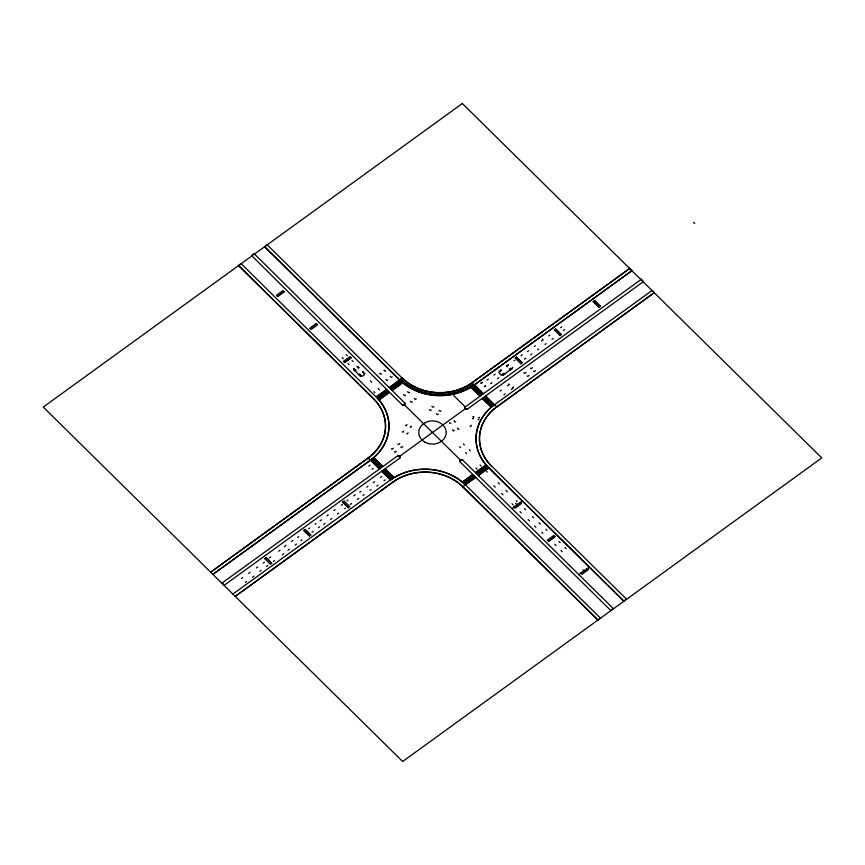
<?xml version="1.0" encoding="UTF-8"?>
<svg xmlns="http://www.w3.org/2000/svg" width="865" height="865" viewBox="0 0 865 865"><rect width="100%" height="100%" fill="white"/><g stroke="black" fill="none" stroke-linecap="round" stroke-linejoin="round"><path stroke-width="1.3" d="M224.067 584.664L224.067 585.389L399.781 458.115L400.095 456.223L397.543 455.909L221.84 583.194L221.84 582.459L223.321 583.929M232.999 594.017L390.483 479.934A53.154 44.926 0.1 0 1 465.435 484.832L600.494 618.194L597.888 620.086L462.829 486.898A49.727 42.028 0.1 0 0 392.721 482.324L235.226 596.396L392.721 482.14A49.727 42.028 0.1 0 1 462.829 486.714L597.888 619.902M238.481 265.479L373.539 398.841A49.727 42.028 0.1 0 1 368.166 458.104L210.671 572.187L368.166 457.92A49.727 42.028 0.1 0 0 373.539 398.657L238.481 265.479L241.086 263.587L376.134 396.959A53.154 44.926 0.1 0 1 370.393 460.31L212.909 574.382L370.393 460.126A53.154 44.926 0.1 0 0 376.145 396.776L386.547 389.412M629.774 268.42L472.279 382.676A49.727 42.028 0.1 0 1 402.171 378.102L267.112 244.73L264.517 246.622L399.565 379.984A53.154 44.926 0.1 0 0 474.517 384.882L632.001 270.615L629.774 268.42L472.279 382.492A49.727 42.028 0.1 0 1 402.171 377.918L399.565 379.984M264.787 558.671L266.096 557.72L264.787 558.671L270.367 564.261L271.675 563.223L266.096 557.72L271.675 563.223M277.633 296.479L284.142 291.678L277.633 296.479L276.519 295.289L283.028 290.575L284.142 291.764M310.719 534.948L309.411 535.976L303.831 530.472L305.14 529.445L310.719 535.035L305.14 529.445M309.411 535.976L303.831 530.386M310.005 328.311L316.514 323.596L310.005 328.311L311.119 329.5L317.628 324.786L316.514 323.596M342.886 502.187L344.183 501.159L349.763 506.749L348.465 507.69L342.886 502.187L344.183 501.159M344.605 362.522L343.492 361.332L350.001 356.618L351.114 357.807L344.605 362.522L351.114 357.721M348.465 507.69L342.886 502.1M353.644 369.052L353.915 368.631C352.92 369.517 355.147 372.166 355.601 370.317M357.429 366.663L358.294 368.22L359.278 367.647M359.213 374.707L360.067 376.253L361.051 375.691M362.889 372.047L363.743 373.594L364.727 373.031M370.393 460.31L368.166 457.92L379.324 469.111M465.435 484.832L465.435 485.016A53.154 44.926 0.1 0 0 390.483 480.118L390.483 479.934M400.873 378.859L400.873 379.043A51.435 43.477 0.1 0 0 473.404 383.779M402.171 377.918L389.153 387.531M462.829 486.714L475.847 477.469M632.001 270.615L474.517 384.698L483.449 393.683M475.631 385.801L474.636 386.612M488.866 467.857L623.914 601.229L488.866 467.857A53.154 44.926 0.1 0 1 494.607 404.506L494.607 404.69A53.154 44.926 0.1 0 0 488.866 468.041L478.453 475.588M496.834 406.712A49.727 42.028 0.1 0 0 491.461 465.976L491.461 466.159A49.727 42.028 0.1 0 1 496.834 406.896L654.329 292.63L652.091 290.435L494.607 404.69M498.975 370.901L499.851 371.961L501.235 370.393M500.716 369.614L501.473 370.361M502.187 374.275L504.057 373.334L504.814 374.08L510.015 369.798M502.424 374.296L503.289 375.356L504.684 373.788M502.781 374.859L501.365 375.291L498.77 372.729M507.928 364.533L508.598 365.203M508.361 365.235L506.977 366.792L506.317 365.322M509.312 369.106L511.193 368.166L511.864 368.836L512.826 367.268M509.55 369.128L510.426 370.188L511.81 368.631M513.886 507.193L520.395 502.381L521.509 503.484L514.999 508.296L513.886 507.095M515.237 358.153L516.535 357.213L515.237 358.153L520.817 363.754L522.114 362.813L516.535 357.213M520.817 363.754L522.114 362.716L516.535 357.31M548.486 541.317L554.995 536.505L553.881 535.403L547.372 540.117L548.486 541.317L554.995 536.603M554.281 329.965L555.59 328.927L561.169 334.528L559.86 335.469L554.281 329.868L555.59 328.927L561.169 334.528M559.86 335.469L561.169 334.431M593.325 301.68L594.633 300.642L600.213 306.242L598.904 307.183L593.325 301.68L594.633 300.642M598.904 307.183L593.325 301.593M654.329 292.63L496.834 406.896L485.676 395.889M357.667 366.436L357.072 366.868L357.915 366.317M513.518 386.85L512.945 388.309L512.296 387.661M362.543 371.993L363.322 371.431M471.241 425.202L470.852 426.51L470.041 426.337M473.544 417.363L473.166 418.671L472.355 418.498M361.451 375.691L359.71 374.34L358.932 374.902L355.201 370.869M403.587 431.062L402.971 432.24L402.366 432.013M406.961 424.564L406.345 425.742L405.609 425.353M408.031 432.716L407.426 433.895L406.81 433.668M411.405 426.218L410.789 427.397L410.172 427.169M478.961 419.611L478.031 419.698M286.001 545.253L284.39 546.734M393.294 448.221L392.126 449.292L391.348 448.838M399.771 443.529L398.592 444.599L397.814 444.156M396.343 451.216L395.164 452.287L394.364 451.811M402.809 446.535L401.641 447.605L400.83 447.118M525.996 372.35L524.828 373.421L523.909 372.729M532.472 367.668L531.294 368.739L530.483 368.263M529.012 375.324L527.834 376.394L527.066 375.951M535.478 370.642L534.311 371.712L533.532 371.258M313.162 531.413L312.135 532.159M319.434 526.871L318.407 527.618M431.321 409.988L430.554 410.54L429.278 409.578M433.938 406.755L433.192 407.274L431.916 406.323M438.36 414.065L437.582 414.616L436.306 413.654M440.966 410.832L440.231 411.351L438.955 410.388M481.946 382.308L481.156 382.881M482.367 382.611L480.875 383.249M485.351 385.833L484.562 386.406M485.773 386.136L484.281 386.774M242.697 577.647L241.389 578.588M250.007 572.349L248.698 573.3M257.748 567.029L256.505 567.927M246.59 581.485L245.282 582.426M264.398 562.207L263.155 563.115M253.899 576.187L252.591 577.139M270.723 556.963L269.307 557.99M261.144 570.381L259.9 571.278M280.087 550.183L278.671 551.21M267.793 565.559L266.55 566.467M274.378 560.563L273.416 561.45M292.911 540.56L291.537 541.555M298.706 536.635L297.571 537.457M283.742 553.784L282.325 554.811M289.343 549.286L287.98 550.27M296.5 544.107L295.127 545.091M301.95 539.825L300.815 540.657M321.423 519.822L320.082 520.795M370.015 465.175L368.825 466.04M328.257 514.87L326.916 515.843M335.144 509.658L333.912 510.545M373.28 468.397L372.091 469.252M325.024 523.368L323.683 524.341M342.443 504.371L341.21 505.257M347.957 500.024L347.027 500.878M331.857 518.416L330.517 519.389M338.593 513.064L337.372 513.961M355.115 494.845L353.753 495.829M360.943 491.374L359.808 492.196M351.558 503.56L350.184 504.555M367.895 486.325L366.76 487.157M358.705 498.381L357.342 499.375M374.491 481.783L373.258 482.67M364.187 494.564L363.051 495.396M381.789 476.496L380.557 477.383M371.139 489.525L370.004 490.347M377.94 485.189L376.707 486.076M385.239 479.902L384.017 480.789M488.336 379.14L486.995 380.113M495.169 374.188L493.829 375.161M491.936 382.687L490.596 383.66M498.77 377.735L497.429 378.708M522.265 354.769L521.022 355.677M528.569 350.757L527.445 351.568M535.392 345.816L534.278 346.627M525.812 358.261L524.568 359.159M542.658 340.226L541.49 341.07M531.834 353.969L530.71 354.78M549.783 335.058L548.615 335.912M501.397 390.18L500.186 391.056M538.657 349.028L537.533 349.838M508.652 384.914L507.441 385.79M546.096 343.621L544.928 344.465M561.742 326.808L560.628 327.608M553.232 338.453L552.054 339.307M505.203 393.932L503.992 394.808M512.458 388.677L511.258 389.553M564.596 329.63L563.483 330.43M309.724 528.018L308.697 528.764M315.995 523.476L314.968 524.222M392.18 376.805L391.348 377.464L390.212 376.34M402.182 404.82L404.593 404.982L405.025 403.252L254.105 253.607L251.499 255.499L402.182 404.82L404.593 404.982L404.777 402.939M399.781 458.115L399.965 456.071L397.543 455.909M613.501 608.765L462.818 460.18L461.423 459.672L460.104 460.299L460.223 462.061L610.895 610.658L612.636 608.668M462.818 460.18L460.407 460.018L460.223 462.061M353.677 369.333L354.272 368.89L355.98 370.307M358.964 374.577L359.743 374.015M381.422 373.918L380.838 374.34L379.703 373.215M385.66 370.847L385.076 371.28L383.93 370.144M387.704 380.103L387.12 380.535L385.974 379.411M405.534 395.197L404.798 395.738L403.62 394.581M409.502 392.321L408.767 392.861L407.588 391.704M412.259 401.825L411.513 402.366L410.345 401.209M416.227 398.949L415.481 399.489L414.313 398.332M475.588 386.687L472.463 388.947L472.02 388.515L475.144 386.244L477.372 388.45L474.247 390.71L473.804 390.266L476.929 388.007M476.031 387.131L472.906 389.391L473.36 389.834L476.485 387.563M514.783 360.359L513.929 360.813M598.904 307.097L600.213 306.145M399.965 456.071L465.035 408.929L467.457 409.091L643.16 281.806L643.16 281.082L640.933 278.876L640.933 279.611L464.927 407.166L465.197 409.069L467.457 409.091M303.831 530.472L305.14 529.531M388.071 476.993L391.196 474.734L390.753 474.29L387.628 476.55L389.856 478.756L392.98 476.485L392.537 476.053L389.412 478.313M345.503 508.22L344.67 508.674M388.515 477.437L391.64 475.166L392.094 475.609L388.969 477.869M511.929 508.609L522.341 501.062M578.901 574.652L589.314 567.105M623.914 601.045L626.52 599.153L491.461 465.976M389.369 479.015L390.364 478.388M540.42 524.049L538.96 522.925M450.935 423.201L449.93 423.526L449.519 422.78M455.736 421.655L454.741 421.979L454.125 420.628M454.276 430.597L453.271 430.921L452.665 429.57M459.077 429.04L458.072 429.364L457.466 428.024M472.841 416.627L473.815 416.833M478.442 417.806L479.415 418.011L479.394 417.298M360.813 376.567L363.495 375.648L364.933 373.583M347.276 355.764L346.205 354.704M353.115 361.527L352.044 360.467M343.254 358.672L342.183 357.623M349.092 364.435L348.022 363.387M371.723 382.135L370.404 380.849M379.508 389.823L378.2 388.526M464.375 444.902L463.402 443.94M470.344 450.795L469.371 449.832M460.591 447.648L459.618 446.686M466.559 453.53L465.586 452.568M481.145 466.04L480.075 464.981M487.233 472.041L486.498 471.479M477.026 469.025L475.955 467.976M499.494 484.043L498.186 482.757M507.29 491.731L505.982 490.444M495.213 487.146L493.904 485.849M503.008 494.823L501.7 493.537M525.531 509.799L524.32 508.609M513.237 504.976L512.026 503.776M533.694 517.735L532.451 516.513M521.271 512.891L520.06 511.691M529.445 520.806L528.201 519.584M546.994 530.299L545.923 529.239M535.943 527.228L534.711 526.007M542.863 533.283L541.804 532.235M560.142 542.636L558.898 541.414M566.283 548.691L565.04 547.469M556.065 545.588L554.822 544.366M562.207 551.643L560.963 550.421M693.546 222.402L694.66 223.505M594.633 300.739L600.213 306.242M542.355 339.145L543.112 339.891M508.544 383.963L509.193 384.601M453.725 395.543L465.219 406.885L465.035 408.929M264.517 246.622L399.565 379.8A53.154 44.926 0.1 0 0 474.517 384.698M486.725 468.949L484.043 466.311L484.562 465.932L487.244 468.571L484.638 470.452L481.967 467.814L482.486 467.435L485.168 470.084M486.206 469.327L483.524 466.689L483.005 467.057L485.687 469.706M517.119 501.689L516.286 500.684M515.583 503.3L517.14 504.836M582.999 569.786L584.113 570.878M404.593 404.982L460.407 460.018M379.832 394.916L382.514 397.565L383.033 397.186L380.362 394.548L377.756 396.43L380.438 399.068L380.957 398.689L378.275 396.051M379.313 395.294L381.995 397.943L381.476 398.311L378.794 395.673M374.815 392.71L373.929 391.629M381.552 471.317L390.483 480.118M486.811 468.149L487.557 468.981M377.443 396.019L378.189 396.851M580.858 573.138L581.972 574.338L588.481 569.527L587.367 568.424L580.858 573.138M462.343 103.497L43.25 407.08L402.657 761.503L821.75 457.92L462.343 103.497M377.237 396.808L376.718 397.186L379.389 399.825L379.908 399.446L377.237 396.808M381.4 393.791L380.881 394.17L383.552 396.808L384.082 396.43L381.4 393.791M382.438 393.034L381.919 393.413L384.601 396.051L385.12 395.673L382.438 393.034M383.476 392.278L382.957 392.656L385.639 395.294L386.158 394.927L383.476 392.278M384.525 391.531L384.006 391.899L386.677 394.548L387.206 394.17L384.525 391.531M385.563 390.775L385.044 391.153L387.725 393.791L388.244 393.413L385.563 390.775M386.601 390.018L386.082 390.396L388.763 393.034L389.282 392.656L386.601 390.018M390.385 387.282L389.866 387.661L392.537 390.299L393.067 389.92L390.385 387.282M391.423 386.525L390.904 386.904L393.586 389.542L394.105 389.164L391.423 386.525M392.461 385.768L391.942 386.147L394.624 388.796L395.143 388.417L392.461 385.768M393.51 385.022L392.991 385.39L395.662 388.039L396.192 387.661L393.51 385.022M394.548 384.265L394.029 384.644L396.711 387.282L397.23 386.904L394.548 384.265M395.586 383.509L395.067 383.887L397.749 386.525L398.268 386.147L395.586 383.509M396.635 382.752L396.116 383.13L398.787 385.779L399.306 385.401L396.635 382.752M397.673 382.006L397.154 382.373L399.835 385.022L400.354 384.644L397.673 382.006M398.711 381.249L398.192 381.627L400.873 384.265L401.392 383.887L398.711 381.249M399.76 380.492L399.23 380.87L401.911 383.509L402.43 383.13L399.76 380.492M374.113 457.888L370.988 460.148L371.442 460.591L374.556 458.32L374.113 457.888M474.247 385.368L471.122 387.628L471.576 388.071L474.701 385.812L474.247 385.368M375.01 458.764L371.885 461.023L372.328 461.467L375.453 459.207L375.01 458.764M375.897 459.65L372.772 461.91L373.226 462.353L376.351 460.083L375.897 459.65M376.794 460.526L373.669 462.786L374.113 463.229L377.237 460.969L376.794 460.526M377.691 461.402L374.567 463.672L375.01 464.105L378.135 461.845L377.691 461.402M477.826 388.893L474.701 391.153L475.144 391.596L478.269 389.326L477.826 388.893M378.578 462.288L375.453 464.548L375.907 464.992L379.021 462.732L378.578 462.288M478.713 389.769L475.588 392.029L476.042 392.472L479.156 390.212L478.713 389.769M379.476 463.164L376.351 465.435L376.794 465.867L379.919 463.608L379.476 463.164M479.61 390.645L476.485 392.915L476.929 393.348L480.053 391.088L479.61 390.645M380.362 464.051L377.237 466.311L377.691 466.754L380.816 464.494L380.362 464.051M480.497 391.531L477.372 393.791L477.826 394.235L480.951 391.975L480.497 391.531M381.26 464.927L378.135 467.187L378.578 467.63L381.703 465.37L381.26 464.927M481.394 392.407L478.269 394.678L478.713 395.11L481.837 392.851L481.394 392.407M382.146 465.813L379.032 468.073L379.476 468.516L382.6 466.246L382.146 465.813M482.281 393.294L479.167 395.554L479.61 395.997L482.735 393.726L482.281 393.294M385.39 469.003L382.265 471.274L382.719 471.706L385.833 469.446L385.39 469.003M485.525 396.484L482.4 398.754L482.854 399.187L485.968 396.927L485.525 396.484M386.287 469.89L383.163 472.149L383.606 472.593L386.731 470.322L386.287 469.89M486.422 397.37L483.297 399.63L483.74 400.073L486.865 397.814L486.422 397.37M387.174 470.765L384.049 473.025L384.503 473.469L387.628 471.209L387.174 470.765M487.309 398.246L484.184 400.506L484.638 400.949L487.763 398.689L487.309 398.246M388.071 471.652L384.947 473.912L385.39 474.355L388.515 472.085L388.071 471.652M488.206 399.133L485.081 401.392L485.525 401.836L488.649 399.565L488.206 399.133M388.958 472.528L385.844 474.788L386.287 475.231L389.412 472.971L388.958 472.528M489.093 400.008L485.979 402.268L486.422 402.712L489.547 400.452L489.093 400.008M389.856 473.404L386.731 475.674L387.174 476.107L390.299 473.847L389.856 473.404M489.99 400.895L486.865 403.155L487.309 403.598L490.433 401.328L489.99 400.895M490.888 401.771L487.763 404.031L488.206 404.474L491.331 402.214L490.888 401.771M491.774 402.647L488.649 404.917L489.103 405.35L492.228 403.09L491.774 402.647M492.672 403.533L489.547 405.793L489.99 406.236L493.115 403.977L492.672 403.533M393.424 476.929L390.299 479.188L390.753 479.632L393.878 477.372L393.424 476.929M493.558 404.409L490.444 406.68L490.888 407.112L494.012 404.852L493.558 404.409M463.089 481.491L462.57 481.87L465.24 484.508L465.77 484.13L463.089 481.491M464.127 480.735L463.608 481.113L466.289 483.751L466.808 483.373L464.127 480.735M465.165 479.978L464.646 480.356L467.327 482.994L467.846 482.627L465.165 479.978M466.213 479.221L465.694 479.599L468.365 482.248L468.884 481.87L466.213 479.221M467.251 478.475L466.732 478.853L469.414 481.491L469.933 481.113L467.251 478.475M468.289 477.718L467.77 478.096L470.452 480.735L470.971 480.356L468.289 477.718M469.338 476.961L468.808 477.339L471.49 479.978L472.009 479.61L469.338 476.961M470.376 476.204L469.857 476.583L472.539 479.232L473.058 478.853L470.376 476.204M471.414 475.458L470.895 475.837L473.577 478.475L474.096 478.096L471.414 475.458M472.463 474.701L471.933 475.08L474.615 477.718L475.134 477.339L472.463 474.701M476.237 471.966L475.718 472.344L478.399 474.982L478.918 474.604L476.237 471.966M477.275 471.209L476.756 471.587L479.437 474.225L479.956 473.847L477.275 471.209M478.323 470.452L477.794 470.83L480.475 473.469L480.994 473.101L478.323 470.452M479.361 469.706L478.842 470.073L481.524 472.723L482.043 472.344L479.361 469.706M480.399 468.949L479.88 469.327L482.562 471.966L483.081 471.587L480.399 468.949M481.448 468.192L480.918 468.571L483.6 471.209L484.119 470.83L481.448 468.192M485.611 465.175L485.092 465.554L487.763 468.192L488.282 467.814L485.611 465.175M424.758 442.069A13.721 11.591 0.1 0 0 446.178 433.397A13.721 11.591 0.1 0 0 426.575 422.044A13.721 11.591 0.1 0 0 424.758 442.069"/></g></svg>
